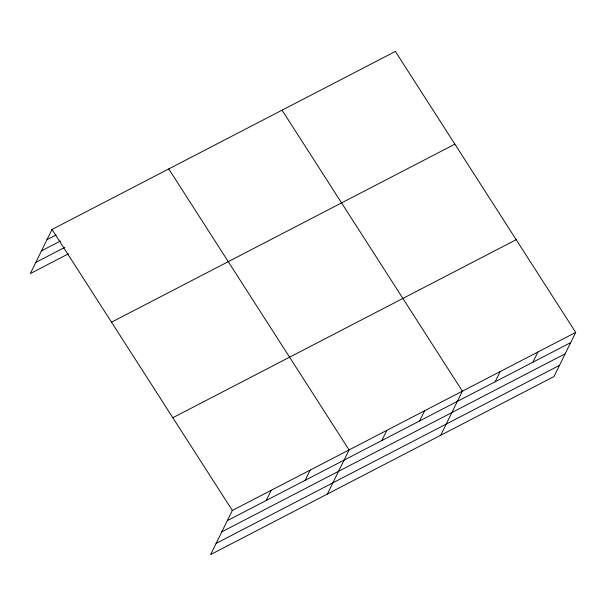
<?xml version="1.0" encoding="UTF-8"?>
<svg xmlns="http://www.w3.org/2000/svg" width="606" height="606" viewBox="0 0 606 606"><rect width="100%" height="100%" fill="white"/><g stroke="black" fill="none" stroke-linecap="round" stroke-linejoin="round"><path stroke-width="0.91" d="M575.7 332.414L232.34 510.449L210.63 554.573L553.99 376.531L575.7 332.414L395.37 51.427L52.01 229.469L30.3 273.586L68.387 253.838M266.231 500.48L271.253 490.277M305.144 480.3L310.166 470.097M327.369 494.041L349.079 449.917L168.756 168.93M381.833 440.539L386.848 430.336M419.602 420.958L424.624 410.747M440.683 435.29L462.393 391.165L282.063 110.178M495.14 381.788L500.162 371.584M532.909 362.206L537.931 351.995M46.988 239.673L56.093 234.954M41.481 250.861L60.524 240.991M35.807 262.398L64.789 247.369M111.519 322.187L454.879 144.152M172.831 417.723L516.191 239.688M227.318 520.66L570.678 342.617M221.811 531.848L565.171 353.813M216.137 543.377L559.497 365.342M52.01 229.469L232.34 510.449"/></g></svg>
